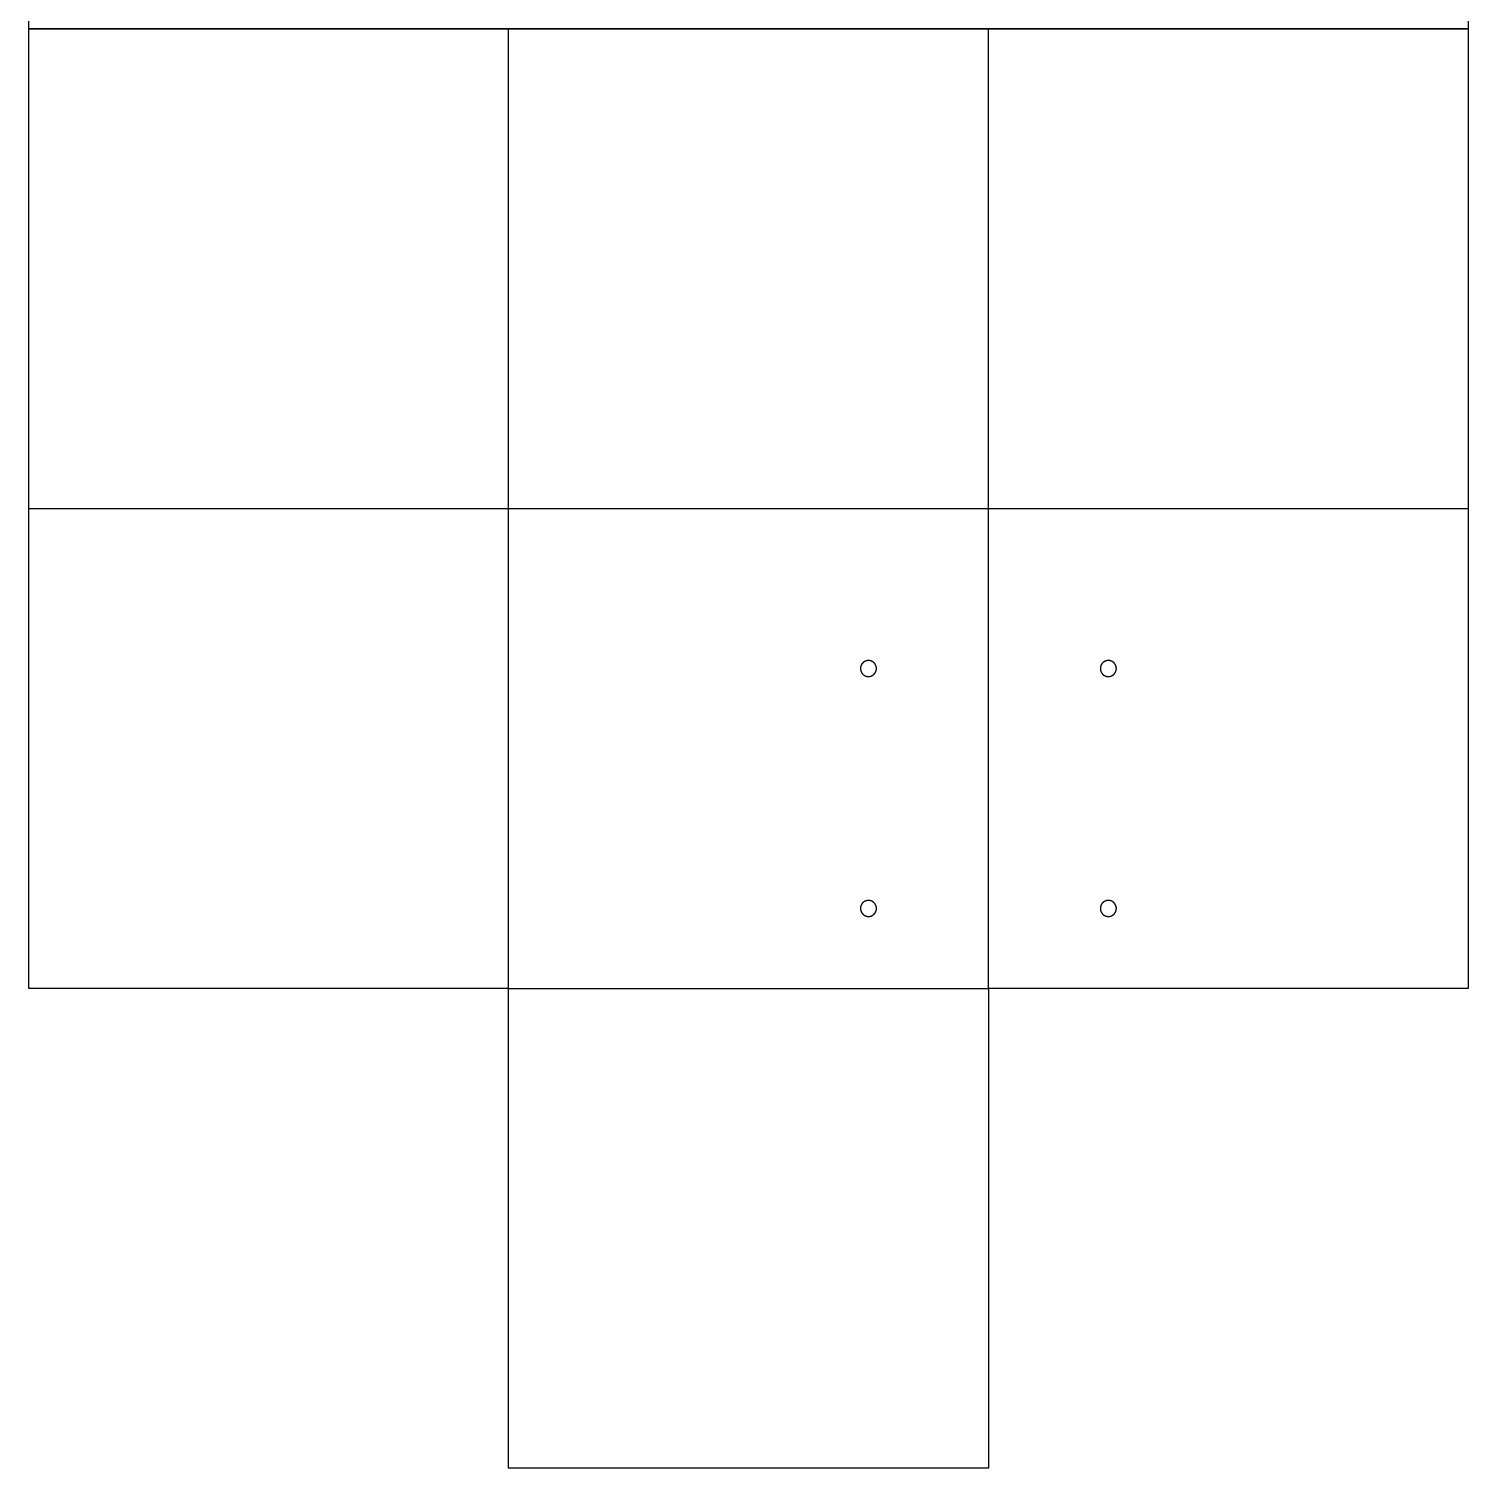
# Model space of a CAD drawing. Header units: metres. Extents: x -90 to 90, y -180 to 180.
# Drawn here: x -90 to 90, y -180 to 0 of the extents above; entities that cross this region are included whole.
import ezdxf

# ---------------------------------------------------------------- set-up
doc = ezdxf.new("R2010")
doc.units = ezdxf.units.M
doc.layers.add('body', color=10, linetype='Continuous')
doc.layers.add('joints', color=170, linetype='Continuous')

msp = doc.modelspace()

# ---------------------------------------------------------------- linework, layer by layer
at = {"layer": 'body'}
for points in [[(-30, 0), (-30, 0), (-90, 0), (-90, 60), (-90, 120), (-30, 120), (-30, 180), (30, 180), (30, 120), (90, 120), (90, 60), (90, 0), (30, 0), (30, 0), (-30, 0)], [(30, -120), (30, -180), (-30, -180), (-30, -120), (-90, -120), (-90, -60), (-90, 0), (-30, 0), (30, 0), (90, 0), (90, -60), (90, -120), (30, -120)], [(15, -81), (15.01, -81), (15.02, -81), (15.03, -81), (15.04, -81), (15.04, -81), (15.05, -81), (15.06, -81), (15.07, -81), (15.08, -81), (15.09, -81), (15.1, -81), (15.11, -80.99), (15.12, -80.99), (15.12, -80.99), (15.13, -80.99), (15.14, -80.99), (15.15, -80.99), (15.16, -80.99), (15.17, -80.99), (15.18, -80.98), (15.19, -80.98), (15.2, -80.98), (15.2, -80.98), (15.21, -80.98), (15.22, -80.98), (15.23, -80.97), (15.24, -80.97), (15.25, -80.97), (15.26, -80.97), (15.27, -80.96), (15.27, -80.96), (15.28, -80.96), (15.29, -80.96), (15.3, -80.95), (15.31, -80.95), (15.32, -80.95), (15.32, -80.95), (15.33, -80.94), (15.34, -80.94), (15.35, -80.94), (15.36, -80.93), (15.37, -80.93), (15.38, -80.93), (15.38, -80.92), (15.39, -80.92), (15.4, -80.92), (15.41, -80.91), (15.42, -80.91), (15.42, -80.91), (15.43, -80.9), (15.44, -80.9), (15.45, -80.89), (15.46, -80.89), (15.46, -80.89), (15.47, -80.88), (15.48, -80.88), (15.49, -80.87), (15.5, -80.87), (15.5, -80.86), (15.51, -80.86), (15.52, -80.85), (15.53, -80.85), (15.53, -80.85), (15.54, -80.84), (15.55, -80.84), (15.56, -80.83), (15.56, -80.83), (15.57, -80.82), (15.58, -80.82), (15.59, -80.81), (15.59, -80.81), (15.6, -80.8), (15.61, -80.79), (15.61, -80.79), (15.62, -80.78), (15.63, -80.78), (15.64, -80.77), (15.64, -80.77), (15.65, -80.76), (15.66, -80.75), (15.66, -80.75), (15.67, -80.74), (15.68, -80.74), (15.68, -80.73), (15.69, -80.72), (15.7, -80.72), (15.7, -80.71), (15.71, -80.71), (15.71, -80.7), (15.72, -80.69), (15.73, -80.69), (15.73, -80.68), (15.74, -80.67), (15.75, -80.67), (15.75, -80.66), (15.76, -80.65), (15.76, -80.65), (15.77, -80.64), (15.77, -80.63), (15.78, -80.63), (15.79, -80.62), (15.79, -80.61), (15.8, -80.6), (15.8, -80.6), (15.81, -80.59), (15.81, -80.58), (15.82, -80.58), (15.82, -80.57), (15.83, -80.56), (15.83, -80.55), (15.84, -80.55), (15.84, -80.54), (15.85, -80.53), (15.85, -80.52), (15.86, -80.52), (15.86, -80.51), (15.87, -80.5), (15.87, -80.49), (15.87, -80.49), (15.88, -80.48), (15.88, -80.47), (15.89, -80.46), (15.89, -80.45), (15.9, -80.45), (15.9, -80.44), (15.9, -80.43), (15.91, -80.42), (15.91, -80.41), (15.91, -80.41), (15.92, -80.4), (15.92, -80.39), (15.92, -80.38), (15.93, -80.37), (15.93, -80.36), (15.93, -80.36), (15.94, -80.35), (15.94, -80.34), (15.94, -80.33), (15.95, -80.32), (15.95, -80.31), (15.95, -80.3), (15.96, -80.3), (15.96, -80.29), (15.96, -80.28), (15.96, -80.27), (15.97, -80.26), (15.97, -80.25), (15.97, -80.24), (15.97, -80.24), (15.97, -80.23), (15.98, -80.22), (15.98, -80.21), (15.98, -80.2), (15.98, -80.19), (15.98, -80.18), (15.98, -80.17), (15.99, -80.17), (15.99, -80.16), (15.99, -80.15), (15.99, -80.14), (15.99, -80.13), (15.99, -80.12), (15.99, -80.11), (15.99, -80.1), (16, -80.09), (16, -80.09), (16, -80.08), (16, -80.07), (16, -80.06), (16, -80.05), (16, -80.04), (16, -80.03), (16, -80.02), (16, -80.01), (16, -80.01), (16, -80), (16, -79.99), (16, -79.98), (16, -79.97), (16, -79.96), (16, -79.95), (16, -79.94), (16, -79.93), (16, -79.93), (16, -79.92), (16, -79.91), (15.99, -79.9), (15.99, -79.89), (15.99, -79.88), (15.99, -79.87), (15.99, -79.86), (15.99, -79.85), (15.99, -79.85), (15.99, -79.84), (15.99, -79.83), (15.98, -79.82), (15.98, -79.81), (15.98, -79.8), (15.98, -79.79), (15.98, -79.78), (15.97, -79.77), (15.97, -79.77), (15.97, -79.76), (15.97, -79.75), (15.97, -79.74), (15.96, -79.73), (15.96, -79.72), (15.96, -79.71), (15.96, -79.71), (15.95, -79.7), (15.95, -79.69), (15.95, -79.68), (15.94, -79.67), (15.94, -79.66), (15.94, -79.66), (15.94, -79.65), (15.93, -79.64), (15.93, -79.63), (15.93, -79.62), (15.92, -79.61), (15.92, -79.61), (15.92, -79.6), (15.91, -79.59), (15.91, -79.58), (15.9, -79.57), (15.9, -79.56), (15.9, -79.56), (15.89, -79.55), (15.89, -79.54), (15.88, -79.53), (15.88, -79.52), (15.88, -79.52), (15.87, -79.51), (15.87, -79.5), (15.86, -79.49), (15.86, -79.49), (15.85, -79.48), (15.85, -79.47), (15.84, -79.46), (15.84, -79.46), (15.83, -79.45), (15.83, -79.44), (15.82, -79.43), (15.82, -79.43), (15.81, -79.42), (15.81, -79.41), (15.8, -79.4), (15.8, -79.4), (15.79, -79.39), (15.79, -79.38), (15.78, -79.38), (15.78, -79.37), (15.77, -79.36), (15.76, -79.35), (15.76, -79.35), (15.75, -79.34), (15.75, -79.33), (15.74, -79.33), (15.73, -79.32), (15.73, -79.31), (15.72, -79.31), (15.72, -79.3), (15.71, -79.3), (15.7, -79.29), (15.7, -79.28), (15.69, -79.28), (15.68, -79.27), (15.68, -79.26), (15.67, -79.26), (15.66, -79.25), (15.66, -79.25), (15.65, -79.24), (15.64, -79.24), (15.64, -79.23), (15.63, -79.22), (15.62, -79.22), (15.62, -79.21), (15.61, -79.21), (15.6, -79.2), (15.59, -79.2), (15.59, -79.19), (15.58, -79.19), (15.57, -79.18), (15.57, -79.18), (15.56, -79.17), (15.55, -79.17), (15.54, -79.16), (15.54, -79.16), (15.53, -79.15), (15.52, -79.15), (15.51, -79.14), (15.51, -79.14), (15.5, -79.13), (15.49, -79.13), (15.48, -79.12), (15.47, -79.12), (15.47, -79.12), (15.46, -79.11), (15.45, -79.11), (15.44, -79.1), (15.43, -79.1), (15.43, -79.1), (15.42, -79.09), (15.41, -79.09), (15.4, -79.08), (15.39, -79.08), (15.39, -79.08), (15.38, -79.07), (15.37, -79.07), (15.36, -79.07), (15.35, -79.06), (15.34, -79.06), (15.34, -79.06), (15.33, -79.05), (15.32, -79.05), (15.31, -79.05), (15.3, -79.05), (15.29, -79.04), (15.28, -79.04), (15.28, -79.04), (15.27, -79.04), (15.26, -79.03), (15.25, -79.03), (15.24, -79.03), (15.23, -79.03), (15.22, -79.03), (15.22, -79.02), (15.21, -79.02), (15.2, -79.02), (15.19, -79.02), (15.18, -79.02), (15.17, -79.01), (15.16, -79.01), (15.15, -79.01), (15.14, -79.01), (15.14, -79.01), (15.13, -79.01), (15.12, -79.01), (15.11, -79.01), (15.1, -79.01), (15.09, -79), (15.08, -79), (15.07, -79), (15.06, -79), (15.06, -79), (15.05, -79), (15.04, -79), (15.03, -79), (15.02, -79), (15.01, -79), (15, -79), (14.99, -79), (14.98, -79), (14.98, -79), (14.97, -79), (14.96, -79), (14.95, -79), (14.94, -79), (14.93, -79), (14.92, -79), (14.91, -79), (14.9, -79), (14.9, -79.01), (14.89, -79.01), (14.88, -79.01), (14.87, -79.01), (14.86, -79.01), (14.85, -79.01), (14.84, -79.01), (14.83, -79.01), (14.82, -79.02), (14.82, -79.02), (14.81, -79.02), (14.8, -79.02), (14.79, -79.02), (14.78, -79.02), (14.77, -79.03), (14.76, -79.03), (14.75, -79.03), (14.75, -79.03), (14.74, -79.04), (14.73, -79.04), (14.72, -79.04), (14.71, -79.04), (14.7, -79.05), (14.69, -79.05), (14.69, -79.05), (14.68, -79.05), (14.67, -79.06), (14.66, -79.06), (14.65, -79.06), (14.64, -79.07), (14.64, -79.07), (14.63, -79.07), (14.62, -79.08), (14.61, -79.08), (14.6, -79.08), (14.59, -79.09), (14.59, -79.09), (14.58, -79.09), (14.57, -79.1), (14.56, -79.1), (14.55, -79.11), (14.55, -79.11), (14.54, -79.11), (14.53, -79.12), (14.52, -79.12), (14.51, -79.13), (14.51, -79.13), (14.5, -79.13), (14.49, -79.14), (14.48, -79.14), (14.48, -79.15), (14.47, -79.15), (14.46, -79.16), (14.45, -79.16), (14.45, -79.17), (14.44, -79.17), (14.43, -79.18), (14.42, -79.18), (14.42, -79.19), (14.41, -79.19), (14.4, -79.2), (14.39, -79.2), (14.39, -79.21), (14.38, -79.22), (14.37, -79.22), (14.37, -79.23), (14.36, -79.23), (14.35, -79.24), (14.35, -79.24), (14.34, -79.25), (14.33, -79.26), (14.33, -79.26), (14.32, -79.27), (14.31, -79.27), (14.31, -79.28), (14.3, -79.29), (14.29, -79.29), (14.29, -79.3), (14.28, -79.31), (14.27, -79.31), (14.27, -79.32), (14.26, -79.32), (14.26, -79.33), (14.25, -79.34), (14.24, -79.34), (14.24, -79.35), (14.23, -79.36), (14.23, -79.37), (14.22, -79.37), (14.22, -79.38), (14.21, -79.39), (14.2, -79.39), (14.2, -79.4), (14.19, -79.41), (14.19, -79.42), (14.18, -79.42), (14.18, -79.43), (14.17, -79.44), (14.17, -79.44), (14.16, -79.45), (14.16, -79.46), (14.15, -79.47), (14.15, -79.47), (14.14, -79.48), (14.14, -79.49), (14.14, -79.5), (14.13, -79.51), (14.13, -79.51), (14.12, -79.52), (14.12, -79.53), (14.11, -79.54), (14.11, -79.54), (14.11, -79.55), (14.1, -79.56), (14.1, -79.57), (14.09, -79.58), (14.09, -79.58), (14.09, -79.59), (14.08, -79.6), (14.08, -79.61), (14.08, -79.62), (14.07, -79.63), (14.07, -79.63), (14.07, -79.64), (14.06, -79.65), (14.06, -79.66), (14.06, -79.67), (14.05, -79.68), (14.05, -79.68), (14.05, -79.69), (14.05, -79.7), (14.04, -79.71), (14.04, -79.72), (14.04, -79.73), (14.04, -79.74), (14.03, -79.74), (14.03, -79.75), (14.03, -79.76), (14.03, -79.77), (14.02, -79.78), (14.02, -79.79), (14.02, -79.8), (14.02, -79.81), (14.02, -79.81), (14.02, -79.82), (14.01, -79.83), (14.01, -79.84), (14.01, -79.85), (14.01, -79.86), (14.01, -79.87), (14.01, -79.88), (14.01, -79.89), (14.01, -79.89), (14, -79.9), (14, -79.91), (14, -79.92), (14, -79.93), (14, -79.94), (14, -79.95), (14, -79.96), (14, -79.97), (14, -79.97), (14, -79.98), (14, -79.99), (14, -80), (14, -80.01), (14, -80.02), (14, -80.03), (14, -80.04), (14, -80.05), (14, -80.05), (14, -80.06), (14, -80.07), (14, -80.08), (14, -80.09), (14, -80.1), (14.01, -80.11), (14.01, -80.12), (14.01, -80.13), (14.01, -80.13), (14.01, -80.14), (14.01, -80.15), (14.01, -80.16), (14.01, -80.17), (14.02, -80.18), (14.02, -80.19), (14.02, -80.2), (14.02, -80.21), (14.02, -80.21), (14.03, -80.22), (14.03, -80.23), (14.03, -80.24), (14.03, -80.25), (14.03, -80.26), (14.04, -80.27), (14.04, -80.27), (14.04, -80.28), (14.04, -80.29), (14.05, -80.3), (14.05, -80.31), (14.05, -80.32), (14.05, -80.33), (14.06, -80.33), (14.06, -80.34), (14.06, -80.35), (14.07, -80.36), (14.07, -80.37), (14.07, -80.38), (14.08, -80.38), (14.08, -80.39), (14.08, -80.4), (14.09, -80.41), (14.09, -80.42), (14.1, -80.43), (14.1, -80.43), (14.1, -80.44), (14.11, -80.45), (14.11, -80.46), (14.11, -80.47), (14.12, -80.47), (14.12, -80.48), (14.13, -80.49), (14.13, -80.5), (14.14, -80.5), (14.14, -80.51), (14.15, -80.52), (14.15, -80.53), (14.16, -80.54), (14.16, -80.54), (14.16, -80.55), (14.17, -80.56), (14.17, -80.57), (14.18, -80.57), (14.19, -80.58), (14.19, -80.59), (14.2, -80.59), (14.2, -80.6), (14.21, -80.61), (14.21, -80.62), (14.22, -80.62), (14.22, -80.63), (14.23, -80.64), (14.23, -80.64), (14.24, -80.65), (14.25, -80.66), (14.25, -80.66), (14.26, -80.67), (14.26, -80.68), (14.27, -80.68), (14.28, -80.69), (14.28, -80.7), (14.29, -80.7), (14.29, -80.71), (14.3, -80.72), (14.31, -80.72), (14.31, -80.73), (14.32, -80.73), (14.33, -80.74), (14.33, -80.75), (14.34, -80.75), (14.35, -80.76), (14.35, -80.76), (14.36, -80.77), (14.37, -80.78), (14.38, -80.78), (14.38, -80.79), (14.39, -80.79), (14.4, -80.8), (14.4, -80.8), (14.41, -80.81), (14.42, -80.81), (14.43, -80.82), (14.43, -80.82), (14.44, -80.83), (14.45, -80.83), (14.45, -80.84), (14.46, -80.84), (14.47, -80.85), (14.48, -80.85), (14.49, -80.86), (14.49, -80.86), (14.5, -80.87), (14.51, -80.87), (14.52, -80.88), (14.52, -80.88), (14.53, -80.88), (14.54, -80.89), (14.55, -80.89), (14.56, -80.9), (14.56, -80.9), (14.57, -80.9), (14.58, -80.91), (14.59, -80.91), (14.6, -80.91), (14.6, -80.92), (14.61, -80.92), (14.62, -80.93), (14.63, -80.93), (14.64, -80.93), (14.65, -80.94), (14.65, -80.94), (14.66, -80.94), (14.67, -80.94), (14.68, -80.95), (14.69, -80.95), (14.7, -80.95), (14.7, -80.96), (14.71, -80.96), (14.72, -80.96), (14.73, -80.96), (14.74, -80.97), (14.75, -80.97), (14.76, -80.97), (14.77, -80.97), (14.77, -80.97), (14.78, -80.98), (14.79, -80.98), (14.8, -80.98), (14.81, -80.98), (14.82, -80.98), (14.83, -80.98), (14.84, -80.99), (14.84, -80.99), (14.85, -80.99), (14.86, -80.99), (14.87, -80.99), (14.88, -80.99), (14.89, -80.99), (14.9, -80.99), (14.91, -81), (14.92, -81), (14.92, -81), (14.93, -81), (14.94, -81), (14.95, -81), (14.96, -81), (14.97, -81), (14.98, -81), (14.99, -81), (15, -81), (15, -81)], [(45, -81), (45.01, -81), (45.02, -81), (45.03, -81), (45.04, -81), (45.04, -81), (45.05, -81), (45.06, -81), (45.07, -81), (45.08, -81), (45.09, -81), (45.1, -81), (45.11, -80.99), (45.12, -80.99), (45.12, -80.99), (45.13, -80.99), (45.14, -80.99), (45.15, -80.99), (45.16, -80.99), (45.17, -80.99), (45.18, -80.98), (45.19, -80.98), (45.2, -80.98), (45.2, -80.98), (45.21, -80.98), (45.22, -80.98), (45.23, -80.97), (45.24, -80.97), (45.25, -80.97), (45.26, -80.97), (45.27, -80.96), (45.27, -80.96), (45.28, -80.96), (45.29, -80.96), (45.3, -80.95), (45.31, -80.95), (45.32, -80.95), (45.32, -80.95), (45.33, -80.94), (45.34, -80.94), (45.35, -80.94), (45.36, -80.93), (45.37, -80.93), (45.38, -80.93), (45.38, -80.92), (45.39, -80.92), (45.4, -80.92), (45.41, -80.91), (45.42, -80.91), (45.42, -80.91), (45.43, -80.9), (45.44, -80.9), (45.45, -80.89), (45.46, -80.89), (45.46, -80.89), (45.47, -80.88), (45.48, -80.88), (45.49, -80.87), (45.5, -80.87), (45.5, -80.86), (45.51, -80.86), (45.52, -80.85), (45.53, -80.85), (45.53, -80.85), (45.54, -80.84), (45.55, -80.84), (45.56, -80.83), (45.56, -80.83), (45.57, -80.82), (45.58, -80.82), (45.59, -80.81), (45.59, -80.81), (45.6, -80.8), (45.61, -80.79), (45.61, -80.79), (45.62, -80.78), (45.63, -80.78), (45.64, -80.77), (45.64, -80.77), (45.65, -80.76), (45.66, -80.75), (45.66, -80.75), (45.67, -80.74), (45.68, -80.74), (45.68, -80.73), (45.69, -80.72), (45.7, -80.72), (45.7, -80.71), (45.71, -80.71), (45.71, -80.7), (45.72, -80.69), (45.73, -80.69), (45.73, -80.68), (45.74, -80.67), (45.75, -80.67), (45.75, -80.66), (45.76, -80.65), (45.76, -80.65), (45.77, -80.64), (45.77, -80.63), (45.78, -80.63), (45.79, -80.62), (45.79, -80.61), (45.8, -80.6), (45.8, -80.6), (45.81, -80.59), (45.81, -80.58), (45.82, -80.58), (45.82, -80.57), (45.83, -80.56), (45.83, -80.55), (45.84, -80.55), (45.84, -80.54), (45.85, -80.53), (45.85, -80.52), (45.86, -80.52), (45.86, -80.51), (45.87, -80.5), (45.87, -80.49), (45.87, -80.49), (45.88, -80.48), (45.88, -80.47), (45.89, -80.46), (45.89, -80.45), (45.9, -80.45), (45.9, -80.44), (45.9, -80.43), (45.91, -80.42), (45.91, -80.41), (45.91, -80.41), (45.92, -80.4), (45.92, -80.39), (45.92, -80.38), (45.93, -80.37), (45.93, -80.36), (45.93, -80.36), (45.94, -80.35), (45.94, -80.34), (45.94, -80.33), (45.95, -80.32), (45.95, -80.31), (45.95, -80.3), (45.96, -80.3), (45.96, -80.29), (45.96, -80.28), (45.96, -80.27), (45.97, -80.26), (45.97, -80.25), (45.97, -80.24), (45.97, -80.24), (45.97, -80.23), (45.98, -80.22), (45.98, -80.21), (45.98, -80.2), (45.98, -80.19), (45.98, -80.18), (45.98, -80.17), (45.99, -80.17), (45.99, -80.16), (45.99, -80.15), (45.99, -80.14), (45.99, -80.13), (45.99, -80.12), (45.99, -80.11), (45.99, -80.1), (46, -80.09), (46, -80.09), (46, -80.08), (46, -80.07), (46, -80.06), (46, -80.05), (46, -80.04), (46, -80.03), (46, -80.02), (46, -80.01), (46, -80.01), (46, -80), (46, -79.99), (46, -79.98), (46, -79.97), (46, -79.96), (46, -79.95), (46, -79.94), (46, -79.93), (46, -79.93), (46, -79.92), (46, -79.91), (45.99, -79.9), (45.99, -79.89), (45.99, -79.88), (45.99, -79.87), (45.99, -79.86), (45.99, -79.85), (45.99, -79.85), (45.99, -79.84), (45.99, -79.83), (45.98, -79.82), (45.98, -79.81), (45.98, -79.8), (45.98, -79.79), (45.98, -79.78), (45.97, -79.77), (45.97, -79.77), (45.97, -79.76), (45.97, -79.75), (45.97, -79.74), (45.96, -79.73), (45.96, -79.72), (45.96, -79.71), (45.96, -79.71), (45.95, -79.7), (45.95, -79.69), (45.95, -79.68), (45.94, -79.67), (45.94, -79.66), (45.94, -79.66), (45.94, -79.65), (45.93, -79.64), (45.93, -79.63), (45.93, -79.62), (45.92, -79.61), (45.92, -79.61), (45.92, -79.6), (45.91, -79.59), (45.91, -79.58), (45.9, -79.57), (45.9, -79.56), (45.9, -79.56), (45.89, -79.55), (45.89, -79.54), (45.88, -79.53), (45.88, -79.52), (45.88, -79.52), (45.87, -79.51), (45.87, -79.5), (45.86, -79.49), (45.86, -79.49), (45.85, -79.48), (45.85, -79.47), (45.84, -79.46), (45.84, -79.46), (45.83, -79.45), (45.83, -79.44), (45.82, -79.43), (45.82, -79.43), (45.81, -79.42), (45.81, -79.41), (45.8, -79.4), (45.8, -79.4), (45.79, -79.39), (45.79, -79.38), (45.78, -79.38), (45.78, -79.37), (45.77, -79.36), (45.76, -79.35), (45.76, -79.35), (45.75, -79.34), (45.75, -79.33), (45.74, -79.33), (45.73, -79.32), (45.73, -79.31), (45.72, -79.31), (45.72, -79.3), (45.71, -79.3), (45.7, -79.29), (45.7, -79.28), (45.69, -79.28), (45.68, -79.27), (45.68, -79.26), (45.67, -79.26), (45.66, -79.25), (45.66, -79.25), (45.65, -79.24), (45.64, -79.24), (45.64, -79.23), (45.63, -79.22), (45.62, -79.22), (45.62, -79.21), (45.61, -79.21), (45.6, -79.2), (45.59, -79.2), (45.59, -79.19), (45.58, -79.19), (45.57, -79.18), (45.57, -79.18), (45.56, -79.17), (45.55, -79.17), (45.54, -79.16), (45.54, -79.16), (45.53, -79.15), (45.52, -79.15), (45.51, -79.14), (45.51, -79.14), (45.5, -79.13), (45.49, -79.13), (45.48, -79.12), (45.47, -79.12), (45.47, -79.12), (45.46, -79.11), (45.45, -79.11), (45.44, -79.1), (45.43, -79.1), (45.43, -79.1), (45.42, -79.09), (45.41, -79.09), (45.4, -79.08), (45.39, -79.08), (45.39, -79.08), (45.38, -79.07), (45.37, -79.07), (45.36, -79.07), (45.35, -79.06), (45.34, -79.06), (45.34, -79.06), (45.33, -79.05), (45.32, -79.05), (45.31, -79.05), (45.3, -79.05), (45.29, -79.04), (45.28, -79.04), (45.28, -79.04), (45.27, -79.04), (45.26, -79.03), (45.25, -79.03), (45.24, -79.03), (45.23, -79.03), (45.22, -79.03), (45.22, -79.02), (45.21, -79.02), (45.2, -79.02), (45.19, -79.02), (45.18, -79.02), (45.17, -79.01), (45.16, -79.01), (45.15, -79.01), (45.14, -79.01), (45.14, -79.01), (45.13, -79.01), (45.12, -79.01), (45.11, -79.01), (45.1, -79.01), (45.09, -79), (45.08, -79), (45.07, -79), (45.06, -79), (45.06, -79), (45.05, -79), (45.04, -79), (45.03, -79), (45.02, -79), (45.01, -79), (45, -79), (44.99, -79), (44.98, -79), (44.98, -79), (44.97, -79), (44.96, -79), (44.95, -79), (44.94, -79), (44.93, -79), (44.92, -79), (44.91, -79), (44.9, -79), (44.9, -79.01), (44.89, -79.01), (44.88, -79.01), (44.87, -79.01), (44.86, -79.01), (44.85, -79.01), (44.84, -79.01), (44.83, -79.01), (44.82, -79.02), (44.82, -79.02), (44.81, -79.02), (44.8, -79.02), (44.79, -79.02), (44.78, -79.02), (44.77, -79.03), (44.76, -79.03), (44.75, -79.03), (44.75, -79.03), (44.74, -79.04), (44.73, -79.04), (44.72, -79.04), (44.71, -79.04), (44.7, -79.05), (44.69, -79.05), (44.69, -79.05), (44.68, -79.05), (44.67, -79.06), (44.66, -79.06), (44.65, -79.06), (44.64, -79.07), (44.64, -79.07), (44.63, -79.07), (44.62, -79.08), (44.61, -79.08), (44.6, -79.08), (44.59, -79.09), (44.59, -79.09), (44.58, -79.09), (44.57, -79.1), (44.56, -79.1), (44.55, -79.11), (44.55, -79.11), (44.54, -79.11), (44.53, -79.12), (44.52, -79.12), (44.51, -79.13), (44.51, -79.13), (44.5, -79.13), (44.49, -79.14), (44.48, -79.14), (44.48, -79.15), (44.47, -79.15), (44.46, -79.16), (44.45, -79.16), (44.45, -79.17), (44.44, -79.17), (44.43, -79.18), (44.42, -79.18), (44.42, -79.19), (44.41, -79.19), (44.4, -79.2), (44.39, -79.2), (44.39, -79.21), (44.38, -79.22), (44.37, -79.22), (44.37, -79.23), (44.36, -79.23), (44.35, -79.24), (44.35, -79.24), (44.34, -79.25), (44.33, -79.26), (44.33, -79.26), (44.32, -79.27), (44.31, -79.27), (44.31, -79.28), (44.3, -79.29), (44.29, -79.29), (44.29, -79.3), (44.28, -79.31), (44.27, -79.31), (44.27, -79.32), (44.26, -79.32), (44.26, -79.33), (44.25, -79.34), (44.24, -79.34), (44.24, -79.35), (44.23, -79.36), (44.23, -79.37), (44.22, -79.37), (44.22, -79.38), (44.21, -79.39), (44.2, -79.39), (44.2, -79.4), (44.19, -79.41), (44.19, -79.42), (44.18, -79.42), (44.18, -79.43), (44.17, -79.44), (44.17, -79.44), (44.16, -79.45), (44.16, -79.46), (44.15, -79.47), (44.15, -79.47), (44.14, -79.48), (44.14, -79.49), (44.14, -79.5), (44.13, -79.51), (44.13, -79.51), (44.12, -79.52), (44.12, -79.53), (44.11, -79.54), (44.11, -79.54), (44.11, -79.55), (44.1, -79.56), (44.1, -79.57), (44.09, -79.58), (44.09, -79.58), (44.09, -79.59), (44.08, -79.6), (44.08, -79.61), (44.08, -79.62), (44.07, -79.63), (44.07, -79.63), (44.07, -79.64), (44.06, -79.65), (44.06, -79.66), (44.06, -79.67), (44.05, -79.68), (44.05, -79.68), (44.05, -79.69), (44.05, -79.7), (44.04, -79.71), (44.04, -79.72), (44.04, -79.73), (44.04, -79.74), (44.03, -79.74), (44.03, -79.75), (44.03, -79.76), (44.03, -79.77), (44.02, -79.78), (44.02, -79.79), (44.02, -79.8), (44.02, -79.81), (44.02, -79.81), (44.02, -79.82), (44.01, -79.83), (44.01, -79.84), (44.01, -79.85), (44.01, -79.86), (44.01, -79.87), (44.01, -79.88), (44.01, -79.89), (44.01, -79.89), (44, -79.9), (44, -79.91), (44, -79.92), (44, -79.93), (44, -79.94), (44, -79.95), (44, -79.96), (44, -79.97), (44, -79.97), (44, -79.98), (44, -79.99), (44, -80), (44, -80.01), (44, -80.02), (44, -80.03), (44, -80.04), (44, -80.05), (44, -80.05), (44, -80.06), (44, -80.07), (44, -80.08), (44, -80.09), (44, -80.1), (44.01, -80.11), (44.01, -80.12), (44.01, -80.13), (44.01, -80.13), (44.01, -80.14), (44.01, -80.15), (44.01, -80.16), (44.01, -80.17), (44.02, -80.18), (44.02, -80.19), (44.02, -80.2), (44.02, -80.21), (44.02, -80.21), (44.03, -80.22), (44.03, -80.23), (44.03, -80.24), (44.03, -80.25), (44.03, -80.26), (44.04, -80.27), (44.04, -80.27), (44.04, -80.28), (44.04, -80.29), (44.05, -80.3), (44.05, -80.31), (44.05, -80.32), (44.05, -80.33), (44.06, -80.33), (44.06, -80.34), (44.06, -80.35), (44.07, -80.36), (44.07, -80.37), (44.07, -80.38), (44.08, -80.38), (44.08, -80.39), (44.08, -80.4), (44.09, -80.41), (44.09, -80.42), (44.1, -80.43), (44.1, -80.43), (44.1, -80.44), (44.11, -80.45), (44.11, -80.46), (44.11, -80.47), (44.12, -80.47), (44.12, -80.48), (44.13, -80.49), (44.13, -80.5), (44.14, -80.5), (44.14, -80.51), (44.15, -80.52), (44.15, -80.53), (44.16, -80.54), (44.16, -80.54), (44.16, -80.55), (44.17, -80.56), (44.17, -80.57), (44.18, -80.57), (44.19, -80.58), (44.19, -80.59), (44.2, -80.59), (44.2, -80.6), (44.21, -80.61), (44.21, -80.62), (44.22, -80.62), (44.22, -80.63), (44.23, -80.64), (44.23, -80.64), (44.24, -80.65), (44.25, -80.66), (44.25, -80.66), (44.26, -80.67), (44.26, -80.68), (44.27, -80.68), (44.28, -80.69), (44.28, -80.7), (44.29, -80.7), (44.29, -80.71), (44.3, -80.72), (44.31, -80.72), (44.31, -80.73), (44.32, -80.73), (44.33, -80.74), (44.33, -80.75), (44.34, -80.75), (44.35, -80.76), (44.35, -80.76), (44.36, -80.77), (44.37, -80.78), (44.38, -80.78), (44.38, -80.79), (44.39, -80.79), (44.4, -80.8), (44.4, -80.8), (44.41, -80.81), (44.42, -80.81), (44.43, -80.82), (44.43, -80.82), (44.44, -80.83), (44.45, -80.83), (44.45, -80.84), (44.46, -80.84), (44.47, -80.85), (44.48, -80.85), (44.49, -80.86), (44.49, -80.86), (44.5, -80.87), (44.51, -80.87), (44.52, -80.88), (44.52, -80.88), (44.53, -80.88), (44.54, -80.89), (44.55, -80.89), (44.56, -80.9), (44.56, -80.9), (44.57, -80.9), (44.58, -80.91), (44.59, -80.91), (44.6, -80.91), (44.6, -80.92), (44.61, -80.92), (44.62, -80.93), (44.63, -80.93), (44.64, -80.93), (44.65, -80.94), (44.65, -80.94), (44.66, -80.94), (44.67, -80.94), (44.68, -80.95), (44.69, -80.95), (44.7, -80.95), (44.7, -80.96), (44.71, -80.96), (44.72, -80.96), (44.73, -80.96), (44.74, -80.97), (44.75, -80.97), (44.76, -80.97), (44.77, -80.97), (44.77, -80.97), (44.78, -80.98), (44.79, -80.98), (44.8, -80.98), (44.81, -80.98), (44.82, -80.98), (44.83, -80.98), (44.84, -80.99), (44.84, -80.99), (44.85, -80.99), (44.86, -80.99), (44.87, -80.99), (44.88, -80.99), (44.89, -80.99), (44.9, -80.99), (44.91, -81), (44.92, -81), (44.92, -81), (44.93, -81), (44.94, -81), (44.95, -81), (44.96, -81), (44.97, -81), (44.98, -81), (44.99, -81), (45, -81), (45, -81)], [(15, -111), (15.01, -111), (15.02, -111), (15.03, -111), (15.04, -111), (15.04, -111), (15.05, -111), (15.06, -111), (15.07, -111), (15.08, -111), (15.09, -111), (15.1, -111), (15.11, -110.99), (15.12, -110.99), (15.12, -110.99), (15.13, -110.99), (15.14, -110.99), (15.15, -110.99), (15.16, -110.99), (15.17, -110.99), (15.18, -110.98), (15.19, -110.98), (15.2, -110.98), (15.2, -110.98), (15.21, -110.98), (15.22, -110.98), (15.23, -110.97), (15.24, -110.97), (15.25, -110.97), (15.26, -110.97), (15.27, -110.96), (15.27, -110.96), (15.28, -110.96), (15.29, -110.96), (15.3, -110.95), (15.31, -110.95), (15.32, -110.95), (15.32, -110.95), (15.33, -110.94), (15.34, -110.94), (15.35, -110.94), (15.36, -110.93), (15.37, -110.93), (15.38, -110.93), (15.38, -110.92), (15.39, -110.92), (15.4, -110.92), (15.41, -110.91), (15.42, -110.91), (15.42, -110.91), (15.43, -110.9), (15.44, -110.9), (15.45, -110.89), (15.46, -110.89), (15.46, -110.89), (15.47, -110.88), (15.48, -110.88), (15.49, -110.87), (15.5, -110.87), (15.5, -110.86), (15.51, -110.86), (15.52, -110.85), (15.53, -110.85), (15.53, -110.85), (15.54, -110.84), (15.55, -110.84), (15.56, -110.83), (15.56, -110.83), (15.57, -110.82), (15.58, -110.82), (15.59, -110.81), (15.59, -110.81), (15.6, -110.8), (15.61, -110.79), (15.61, -110.79), (15.62, -110.78), (15.63, -110.78), (15.64, -110.77), (15.64, -110.77), (15.65, -110.76), (15.66, -110.75), (15.66, -110.75), (15.67, -110.74), (15.68, -110.74), (15.68, -110.73), (15.69, -110.72), (15.7, -110.72), (15.7, -110.71), (15.71, -110.71), (15.71, -110.7), (15.72, -110.69), (15.73, -110.69), (15.73, -110.68), (15.74, -110.67), (15.75, -110.67), (15.75, -110.66), (15.76, -110.65), (15.76, -110.65), (15.77, -110.64), (15.77, -110.63), (15.78, -110.63), (15.79, -110.62), (15.79, -110.61), (15.8, -110.6), (15.8, -110.6), (15.81, -110.59), (15.81, -110.58), (15.82, -110.58), (15.82, -110.57), (15.83, -110.56), (15.83, -110.55), (15.84, -110.55), (15.84, -110.54), (15.85, -110.53), (15.85, -110.52), (15.86, -110.52), (15.86, -110.51), (15.87, -110.5), (15.87, -110.49), (15.87, -110.49), (15.88, -110.48), (15.88, -110.47), (15.89, -110.46), (15.89, -110.45), (15.9, -110.45), (15.9, -110.44), (15.9, -110.43), (15.91, -110.42), (15.91, -110.41), (15.91, -110.41), (15.92, -110.4), (15.92, -110.39), (15.92, -110.38), (15.93, -110.37), (15.93, -110.36), (15.93, -110.36), (15.94, -110.35), (15.94, -110.34), (15.94, -110.33), (15.95, -110.32), (15.95, -110.31), (15.95, -110.3), (15.96, -110.3), (15.96, -110.29), (15.96, -110.28), (15.96, -110.27), (15.97, -110.26), (15.97, -110.25), (15.97, -110.24), (15.97, -110.24), (15.97, -110.23), (15.98, -110.22), (15.98, -110.21), (15.98, -110.2), (15.98, -110.19), (15.98, -110.18), (15.98, -110.17), (15.99, -110.17), (15.99, -110.16), (15.99, -110.15), (15.99, -110.14), (15.99, -110.13), (15.99, -110.12), (15.99, -110.11), (15.99, -110.1), (16, -110.09), (16, -110.09), (16, -110.08), (16, -110.07), (16, -110.06), (16, -110.05), (16, -110.04), (16, -110.03), (16, -110.02), (16, -110.01), (16, -110.01), (16, -110), (16, -109.99), (16, -109.98), (16, -109.97), (16, -109.96), (16, -109.95), (16, -109.94), (16, -109.93), (16, -109.93), (16, -109.92), (16, -109.91), (15.99, -109.9), (15.99, -109.89), (15.99, -109.88), (15.99, -109.87), (15.99, -109.86), (15.99, -109.85), (15.99, -109.85), (15.99, -109.84), (15.99, -109.83), (15.98, -109.82), (15.98, -109.81), (15.98, -109.8), (15.98, -109.79), (15.98, -109.78), (15.97, -109.77), (15.97, -109.77), (15.97, -109.76), (15.97, -109.75), (15.97, -109.74), (15.96, -109.73), (15.96, -109.72), (15.96, -109.71), (15.96, -109.71), (15.95, -109.7), (15.95, -109.69), (15.95, -109.68), (15.94, -109.67), (15.94, -109.66), (15.94, -109.66), (15.94, -109.65), (15.93, -109.64), (15.93, -109.63), (15.93, -109.62), (15.92, -109.61), (15.92, -109.61), (15.92, -109.6), (15.91, -109.59), (15.91, -109.58), (15.9, -109.57), (15.9, -109.56), (15.9, -109.56), (15.89, -109.55), (15.89, -109.54), (15.88, -109.53), (15.88, -109.52), (15.88, -109.52), (15.87, -109.51), (15.87, -109.5), (15.86, -109.49), (15.86, -109.49), (15.85, -109.48), (15.85, -109.47), (15.84, -109.46), (15.84, -109.46), (15.83, -109.45), (15.83, -109.44), (15.82, -109.43), (15.82, -109.43), (15.81, -109.42), (15.81, -109.41), (15.8, -109.4), (15.8, -109.4), (15.79, -109.39), (15.79, -109.38), (15.78, -109.38), (15.78, -109.37), (15.77, -109.36), (15.76, -109.35), (15.76, -109.35), (15.75, -109.34), (15.75, -109.33), (15.74, -109.33), (15.73, -109.32), (15.73, -109.31), (15.72, -109.31), (15.72, -109.3), (15.71, -109.3), (15.7, -109.29), (15.7, -109.28), (15.69, -109.28), (15.68, -109.27), (15.68, -109.26), (15.67, -109.26), (15.66, -109.25), (15.66, -109.25), (15.65, -109.24), (15.64, -109.24), (15.64, -109.23), (15.63, -109.22), (15.62, -109.22), (15.62, -109.21), (15.61, -109.21), (15.6, -109.2), (15.59, -109.2), (15.59, -109.19), (15.58, -109.19), (15.57, -109.18), (15.57, -109.18), (15.56, -109.17), (15.55, -109.17), (15.54, -109.16), (15.54, -109.16), (15.53, -109.15), (15.52, -109.15), (15.51, -109.14), (15.51, -109.14), (15.5, -109.13), (15.49, -109.13), (15.48, -109.12), (15.47, -109.12), (15.47, -109.12), (15.46, -109.11), (15.45, -109.11), (15.44, -109.1), (15.43, -109.1), (15.43, -109.1), (15.42, -109.09), (15.41, -109.09), (15.4, -109.08), (15.39, -109.08), (15.39, -109.08), (15.38, -109.07), (15.37, -109.07), (15.36, -109.07), (15.35, -109.06), (15.34, -109.06), (15.34, -109.06), (15.33, -109.05), (15.32, -109.05), (15.31, -109.05), (15.3, -109.05), (15.29, -109.04), (15.28, -109.04), (15.28, -109.04), (15.27, -109.04), (15.26, -109.03), (15.25, -109.03), (15.24, -109.03), (15.23, -109.03), (15.22, -109.03), (15.22, -109.02), (15.21, -109.02), (15.2, -109.02), (15.19, -109.02), (15.18, -109.02), (15.17, -109.01), (15.16, -109.01), (15.15, -109.01), (15.14, -109.01), (15.14, -109.01), (15.13, -109.01), (15.12, -109.01), (15.11, -109.01), (15.1, -109.01), (15.09, -109), (15.08, -109), (15.07, -109), (15.06, -109), (15.06, -109), (15.05, -109), (15.04, -109), (15.03, -109), (15.02, -109), (15.01, -109), (15, -109), (14.99, -109), (14.98, -109), (14.98, -109), (14.97, -109), (14.96, -109), (14.95, -109), (14.94, -109), (14.93, -109), (14.92, -109), (14.91, -109), (14.9, -109), (14.9, -109.01), (14.89, -109.01), (14.88, -109.01), (14.87, -109.01), (14.86, -109.01), (14.85, -109.01), (14.84, -109.01), (14.83, -109.01), (14.82, -109.02), (14.82, -109.02), (14.81, -109.02), (14.8, -109.02), (14.79, -109.02), (14.78, -109.02), (14.77, -109.03), (14.76, -109.03), (14.75, -109.03), (14.75, -109.03), (14.74, -109.04), (14.73, -109.04), (14.72, -109.04), (14.71, -109.04), (14.7, -109.05), (14.69, -109.05), (14.69, -109.05), (14.68, -109.05), (14.67, -109.06), (14.66, -109.06), (14.65, -109.06), (14.64, -109.07), (14.64, -109.07), (14.63, -109.07), (14.62, -109.08), (14.61, -109.08), (14.6, -109.08), (14.59, -109.09), (14.59, -109.09), (14.58, -109.09), (14.57, -109.1), (14.56, -109.1), (14.55, -109.11), (14.55, -109.11), (14.54, -109.11), (14.53, -109.12), (14.52, -109.12), (14.51, -109.13), (14.51, -109.13), (14.5, -109.13), (14.49, -109.14), (14.48, -109.14), (14.48, -109.15), (14.47, -109.15), (14.46, -109.16), (14.45, -109.16), (14.45, -109.17), (14.44, -109.17), (14.43, -109.18), (14.42, -109.18), (14.42, -109.19), (14.41, -109.19), (14.4, -109.2), (14.39, -109.2), (14.39, -109.21), (14.38, -109.22), (14.37, -109.22), (14.37, -109.23), (14.36, -109.23), (14.35, -109.24), (14.35, -109.24), (14.34, -109.25), (14.33, -109.26), (14.33, -109.26), (14.32, -109.27), (14.31, -109.27), (14.31, -109.28), (14.3, -109.29), (14.29, -109.29), (14.29, -109.3), (14.28, -109.31), (14.27, -109.31), (14.27, -109.32), (14.26, -109.32), (14.26, -109.33), (14.25, -109.34), (14.24, -109.34), (14.24, -109.35), (14.23, -109.36), (14.23, -109.37), (14.22, -109.37), (14.22, -109.38), (14.21, -109.39), (14.2, -109.39), (14.2, -109.4), (14.19, -109.41), (14.19, -109.42), (14.18, -109.42), (14.18, -109.43), (14.17, -109.44), (14.17, -109.44), (14.16, -109.45), (14.16, -109.46), (14.15, -109.47), (14.15, -109.47), (14.14, -109.48), (14.14, -109.49), (14.14, -109.5), (14.13, -109.51), (14.13, -109.51), (14.12, -109.52), (14.12, -109.53), (14.11, -109.54), (14.11, -109.54), (14.11, -109.55), (14.1, -109.56), (14.1, -109.57), (14.09, -109.58), (14.09, -109.58), (14.09, -109.59), (14.08, -109.6), (14.08, -109.61), (14.08, -109.62), (14.07, -109.63), (14.07, -109.63), (14.07, -109.64), (14.06, -109.65), (14.06, -109.66), (14.06, -109.67), (14.05, -109.68), (14.05, -109.68), (14.05, -109.69), (14.05, -109.7), (14.04, -109.71), (14.04, -109.72), (14.04, -109.73), (14.04, -109.74), (14.03, -109.74), (14.03, -109.75), (14.03, -109.76), (14.03, -109.77), (14.02, -109.78), (14.02, -109.79), (14.02, -109.8), (14.02, -109.81), (14.02, -109.81), (14.02, -109.82), (14.01, -109.83), (14.01, -109.84), (14.01, -109.85), (14.01, -109.86), (14.01, -109.87), (14.01, -109.88), (14.01, -109.89), (14.01, -109.89), (14, -109.9), (14, -109.91), (14, -109.92), (14, -109.93), (14, -109.94), (14, -109.95), (14, -109.96), (14, -109.97), (14, -109.97), (14, -109.98), (14, -109.99), (14, -110), (14, -110.01), (14, -110.02), (14, -110.03), (14, -110.04), (14, -110.05), (14, -110.05), (14, -110.06), (14, -110.07), (14, -110.08), (14, -110.09), (14, -110.1), (14.01, -110.11), (14.01, -110.12), (14.01, -110.13), (14.01, -110.13), (14.01, -110.14), (14.01, -110.15), (14.01, -110.16), (14.01, -110.17), (14.02, -110.18), (14.02, -110.19), (14.02, -110.2), (14.02, -110.21), (14.02, -110.21), (14.03, -110.22), (14.03, -110.23), (14.03, -110.24), (14.03, -110.25), (14.03, -110.26), (14.04, -110.27), (14.04, -110.27), (14.04, -110.28), (14.04, -110.29), (14.05, -110.3), (14.05, -110.31), (14.05, -110.32), (14.05, -110.33), (14.06, -110.33), (14.06, -110.34), (14.06, -110.35), (14.07, -110.36), (14.07, -110.37), (14.07, -110.38), (14.08, -110.38), (14.08, -110.39), (14.08, -110.4), (14.09, -110.41), (14.09, -110.42), (14.1, -110.43), (14.1, -110.43), (14.1, -110.44), (14.11, -110.45), (14.11, -110.46), (14.11, -110.47), (14.12, -110.47), (14.12, -110.48), (14.13, -110.49), (14.13, -110.5), (14.14, -110.5), (14.14, -110.51), (14.15, -110.52), (14.15, -110.53), (14.16, -110.54), (14.16, -110.54), (14.16, -110.55), (14.17, -110.56), (14.17, -110.57), (14.18, -110.57), (14.19, -110.58), (14.19, -110.59), (14.2, -110.59), (14.2, -110.6), (14.21, -110.61), (14.21, -110.62), (14.22, -110.62), (14.22, -110.63), (14.23, -110.64), (14.23, -110.64), (14.24, -110.65), (14.25, -110.66), (14.25, -110.66), (14.26, -110.67), (14.26, -110.68), (14.27, -110.68), (14.28, -110.69), (14.28, -110.7), (14.29, -110.7), (14.29, -110.71), (14.3, -110.72), (14.31, -110.72), (14.31, -110.73), (14.32, -110.73), (14.33, -110.74), (14.33, -110.75), (14.34, -110.75), (14.35, -110.76), (14.35, -110.76), (14.36, -110.77), (14.37, -110.78), (14.38, -110.78), (14.38, -110.79), (14.39, -110.79), (14.4, -110.8), (14.4, -110.8), (14.41, -110.81), (14.42, -110.81), (14.43, -110.82), (14.43, -110.82), (14.44, -110.83), (14.45, -110.83), (14.45, -110.84), (14.46, -110.84), (14.47, -110.85), (14.48, -110.85), (14.49, -110.86), (14.49, -110.86), (14.5, -110.87), (14.51, -110.87), (14.52, -110.88), (14.52, -110.88), (14.53, -110.88), (14.54, -110.89), (14.55, -110.89), (14.56, -110.9), (14.56, -110.9), (14.57, -110.9), (14.58, -110.91), (14.59, -110.91), (14.6, -110.91), (14.6, -110.92), (14.61, -110.92), (14.62, -110.93), (14.63, -110.93), (14.64, -110.93), (14.65, -110.94), (14.65, -110.94), (14.66, -110.94), (14.67, -110.94), (14.68, -110.95), (14.69, -110.95), (14.7, -110.95), (14.7, -110.96), (14.71, -110.96), (14.72, -110.96), (14.73, -110.96), (14.74, -110.97), (14.75, -110.97), (14.76, -110.97), (14.77, -110.97), (14.77, -110.97), (14.78, -110.98), (14.79, -110.98), (14.8, -110.98), (14.81, -110.98), (14.82, -110.98), (14.83, -110.98), (14.84, -110.99), (14.84, -110.99), (14.85, -110.99), (14.86, -110.99), (14.87, -110.99), (14.88, -110.99), (14.89, -110.99), (14.9, -110.99), (14.91, -111), (14.92, -111), (14.92, -111), (14.93, -111), (14.94, -111), (14.95, -111), (14.96, -111), (14.97, -111), (14.98, -111), (14.99, -111), (15, -111), (15, -111)], [(45, -111), (45.01, -111), (45.02, -111), (45.03, -111), (45.04, -111), (45.04, -111), (45.05, -111), (45.06, -111), (45.07, -111), (45.08, -111), (45.09, -111), (45.1, -111), (45.11, -110.99), (45.12, -110.99), (45.12, -110.99), (45.13, -110.99), (45.14, -110.99), (45.15, -110.99), (45.16, -110.99), (45.17, -110.99), (45.18, -110.98), (45.19, -110.98), (45.2, -110.98), (45.2, -110.98), (45.21, -110.98), (45.22, -110.98), (45.23, -110.97), (45.24, -110.97), (45.25, -110.97), (45.26, -110.97), (45.27, -110.96), (45.27, -110.96), (45.28, -110.96), (45.29, -110.96), (45.3, -110.95), (45.31, -110.95), (45.32, -110.95), (45.32, -110.95), (45.33, -110.94), (45.34, -110.94), (45.35, -110.94), (45.36, -110.93), (45.37, -110.93), (45.38, -110.93), (45.38, -110.92), (45.39, -110.92), (45.4, -110.92), (45.41, -110.91), (45.42, -110.91), (45.42, -110.91), (45.43, -110.9), (45.44, -110.9), (45.45, -110.89), (45.46, -110.89), (45.46, -110.89), (45.47, -110.88), (45.48, -110.88), (45.49, -110.87), (45.5, -110.87), (45.5, -110.86), (45.51, -110.86), (45.52, -110.85), (45.53, -110.85), (45.53, -110.85), (45.54, -110.84), (45.55, -110.84), (45.56, -110.83), (45.56, -110.83), (45.57, -110.82), (45.58, -110.82), (45.59, -110.81), (45.59, -110.81), (45.6, -110.8), (45.61, -110.79), (45.61, -110.79), (45.62, -110.78), (45.63, -110.78), (45.64, -110.77), (45.64, -110.77), (45.65, -110.76), (45.66, -110.75), (45.66, -110.75), (45.67, -110.74), (45.68, -110.74), (45.68, -110.73), (45.69, -110.72), (45.7, -110.72), (45.7, -110.71), (45.71, -110.71), (45.71, -110.7), (45.72, -110.69), (45.73, -110.69), (45.73, -110.68), (45.74, -110.67), (45.75, -110.67), (45.75, -110.66), (45.76, -110.65), (45.76, -110.65), (45.77, -110.64), (45.77, -110.63), (45.78, -110.63), (45.79, -110.62), (45.79, -110.61), (45.8, -110.6), (45.8, -110.6), (45.81, -110.59), (45.81, -110.58), (45.82, -110.58), (45.82, -110.57), (45.83, -110.56), (45.83, -110.55), (45.84, -110.55), (45.84, -110.54), (45.85, -110.53), (45.85, -110.52), (45.86, -110.52), (45.86, -110.51), (45.87, -110.5), (45.87, -110.49), (45.87, -110.49), (45.88, -110.48), (45.88, -110.47), (45.89, -110.46), (45.89, -110.45), (45.9, -110.45), (45.9, -110.44), (45.9, -110.43), (45.91, -110.42), (45.91, -110.41), (45.91, -110.41), (45.92, -110.4), (45.92, -110.39), (45.92, -110.38), (45.93, -110.37), (45.93, -110.36), (45.93, -110.36), (45.94, -110.35), (45.94, -110.34), (45.94, -110.33), (45.95, -110.32), (45.95, -110.31), (45.95, -110.3), (45.96, -110.3), (45.96, -110.29), (45.96, -110.28), (45.96, -110.27), (45.97, -110.26), (45.97, -110.25), (45.97, -110.24), (45.97, -110.24), (45.97, -110.23), (45.98, -110.22), (45.98, -110.21), (45.98, -110.2), (45.98, -110.19), (45.98, -110.18), (45.98, -110.17), (45.99, -110.17), (45.99, -110.16), (45.99, -110.15), (45.99, -110.14), (45.99, -110.13), (45.99, -110.12), (45.99, -110.11), (45.99, -110.1), (46, -110.09), (46, -110.09), (46, -110.08), (46, -110.07), (46, -110.06), (46, -110.05), (46, -110.04), (46, -110.03), (46, -110.02), (46, -110.01), (46, -110.01), (46, -110), (46, -109.99), (46, -109.98), (46, -109.97), (46, -109.96), (46, -109.95), (46, -109.94), (46, -109.93), (46, -109.93), (46, -109.92), (46, -109.91), (45.99, -109.9), (45.99, -109.89), (45.99, -109.88), (45.99, -109.87), (45.99, -109.86), (45.99, -109.85), (45.99, -109.85), (45.99, -109.84), (45.99, -109.83), (45.98, -109.82), (45.98, -109.81), (45.98, -109.8), (45.98, -109.79), (45.98, -109.78), (45.97, -109.77), (45.97, -109.77), (45.97, -109.76), (45.97, -109.75), (45.97, -109.74), (45.96, -109.73), (45.96, -109.72), (45.96, -109.71), (45.96, -109.71), (45.95, -109.7), (45.95, -109.69), (45.95, -109.68), (45.94, -109.67), (45.94, -109.66), (45.94, -109.66), (45.94, -109.65), (45.93, -109.64), (45.93, -109.63), (45.93, -109.62), (45.92, -109.61), (45.92, -109.61), (45.92, -109.6), (45.91, -109.59), (45.91, -109.58), (45.9, -109.57), (45.9, -109.56), (45.9, -109.56), (45.89, -109.55), (45.89, -109.54), (45.88, -109.53), (45.88, -109.52), (45.88, -109.52), (45.87, -109.51), (45.87, -109.5), (45.86, -109.49), (45.86, -109.49), (45.85, -109.48), (45.85, -109.47), (45.84, -109.46), (45.84, -109.46), (45.83, -109.45), (45.83, -109.44), (45.82, -109.43), (45.82, -109.43), (45.81, -109.42), (45.81, -109.41), (45.8, -109.4), (45.8, -109.4), (45.79, -109.39), (45.79, -109.38), (45.78, -109.38), (45.78, -109.37), (45.77, -109.36), (45.76, -109.35), (45.76, -109.35), (45.75, -109.34), (45.75, -109.33), (45.74, -109.33), (45.73, -109.32), (45.73, -109.31), (45.72, -109.31), (45.72, -109.3), (45.71, -109.3), (45.7, -109.29), (45.7, -109.28), (45.69, -109.28), (45.68, -109.27), (45.68, -109.26), (45.67, -109.26), (45.66, -109.25), (45.66, -109.25), (45.65, -109.24), (45.64, -109.24), (45.64, -109.23), (45.63, -109.22), (45.62, -109.22), (45.62, -109.21), (45.61, -109.21), (45.6, -109.2), (45.59, -109.2), (45.59, -109.19), (45.58, -109.19), (45.57, -109.18), (45.57, -109.18), (45.56, -109.17), (45.55, -109.17), (45.54, -109.16), (45.54, -109.16), (45.53, -109.15), (45.52, -109.15), (45.51, -109.14), (45.51, -109.14), (45.5, -109.13), (45.49, -109.13), (45.48, -109.12), (45.47, -109.12), (45.47, -109.12), (45.46, -109.11), (45.45, -109.11), (45.44, -109.1), (45.43, -109.1), (45.43, -109.1), (45.42, -109.09), (45.41, -109.09), (45.4, -109.08), (45.39, -109.08), (45.39, -109.08), (45.38, -109.07), (45.37, -109.07), (45.36, -109.07), (45.35, -109.06), (45.34, -109.06), (45.34, -109.06), (45.33, -109.05), (45.32, -109.05), (45.31, -109.05), (45.3, -109.05), (45.29, -109.04), (45.28, -109.04), (45.28, -109.04), (45.27, -109.04), (45.26, -109.03), (45.25, -109.03), (45.24, -109.03), (45.23, -109.03), (45.22, -109.03), (45.22, -109.02), (45.21, -109.02), (45.2, -109.02), (45.19, -109.02), (45.18, -109.02), (45.17, -109.01), (45.16, -109.01), (45.15, -109.01), (45.14, -109.01), (45.14, -109.01), (45.13, -109.01), (45.12, -109.01), (45.11, -109.01), (45.1, -109.01), (45.09, -109), (45.08, -109), (45.07, -109), (45.06, -109), (45.06, -109), (45.05, -109), (45.04, -109), (45.03, -109), (45.02, -109), (45.01, -109), (45, -109), (44.99, -109), (44.98, -109), (44.98, -109), (44.97, -109), (44.96, -109), (44.95, -109), (44.94, -109), (44.93, -109), (44.92, -109), (44.91, -109), (44.9, -109), (44.9, -109.01), (44.89, -109.01), (44.88, -109.01), (44.87, -109.01), (44.86, -109.01), (44.85, -109.01), (44.84, -109.01), (44.83, -109.01), (44.82, -109.02), (44.82, -109.02), (44.81, -109.02), (44.8, -109.02), (44.79, -109.02), (44.78, -109.02), (44.77, -109.03), (44.76, -109.03), (44.75, -109.03), (44.75, -109.03), (44.74, -109.04), (44.73, -109.04), (44.72, -109.04), (44.71, -109.04), (44.7, -109.05), (44.69, -109.05), (44.69, -109.05), (44.68, -109.05), (44.67, -109.06), (44.66, -109.06), (44.65, -109.06), (44.64, -109.07), (44.64, -109.07), (44.63, -109.07), (44.62, -109.08), (44.61, -109.08), (44.6, -109.08), (44.59, -109.09), (44.59, -109.09), (44.58, -109.09), (44.57, -109.1), (44.56, -109.1), (44.55, -109.11), (44.55, -109.11), (44.54, -109.11), (44.53, -109.12), (44.52, -109.12), (44.51, -109.13), (44.51, -109.13), (44.5, -109.13), (44.49, -109.14), (44.48, -109.14), (44.48, -109.15), (44.47, -109.15), (44.46, -109.16), (44.45, -109.16), (44.45, -109.17), (44.44, -109.17), (44.43, -109.18), (44.42, -109.18), (44.42, -109.19), (44.41, -109.19), (44.4, -109.2), (44.39, -109.2), (44.39, -109.21), (44.38, -109.22), (44.37, -109.22), (44.37, -109.23), (44.36, -109.23), (44.35, -109.24), (44.35, -109.24), (44.34, -109.25), (44.33, -109.26), (44.33, -109.26), (44.32, -109.27), (44.31, -109.27), (44.31, -109.28), (44.3, -109.29), (44.29, -109.29), (44.29, -109.3), (44.28, -109.31), (44.27, -109.31), (44.27, -109.32), (44.26, -109.32), (44.26, -109.33), (44.25, -109.34), (44.24, -109.34), (44.24, -109.35), (44.23, -109.36), (44.23, -109.37), (44.22, -109.37), (44.22, -109.38), (44.21, -109.39), (44.2, -109.39), (44.2, -109.4), (44.19, -109.41), (44.19, -109.42), (44.18, -109.42), (44.18, -109.43), (44.17, -109.44), (44.17, -109.44), (44.16, -109.45), (44.16, -109.46), (44.15, -109.47), (44.15, -109.47), (44.14, -109.48), (44.14, -109.49), (44.14, -109.5), (44.13, -109.51), (44.13, -109.51), (44.12, -109.52), (44.12, -109.53), (44.11, -109.54), (44.11, -109.54), (44.11, -109.55), (44.1, -109.56), (44.1, -109.57), (44.09, -109.58), (44.09, -109.58), (44.09, -109.59), (44.08, -109.6), (44.08, -109.61), (44.08, -109.62), (44.07, -109.63), (44.07, -109.63), (44.07, -109.64), (44.06, -109.65), (44.06, -109.66), (44.06, -109.67), (44.05, -109.68), (44.05, -109.68), (44.05, -109.69), (44.05, -109.7), (44.04, -109.71), (44.04, -109.72), (44.04, -109.73), (44.04, -109.74), (44.03, -109.74), (44.03, -109.75), (44.03, -109.76), (44.03, -109.77), (44.02, -109.78), (44.02, -109.79), (44.02, -109.8), (44.02, -109.81), (44.02, -109.81), (44.02, -109.82), (44.01, -109.83), (44.01, -109.84), (44.01, -109.85), (44.01, -109.86), (44.01, -109.87), (44.01, -109.88), (44.01, -109.89), (44.01, -109.89), (44, -109.9), (44, -109.91), (44, -109.92), (44, -109.93), (44, -109.94), (44, -109.95), (44, -109.96), (44, -109.97), (44, -109.97), (44, -109.98), (44, -109.99), (44, -110), (44, -110.01), (44, -110.02), (44, -110.03), (44, -110.04), (44, -110.05), (44, -110.05), (44, -110.06), (44, -110.07), (44, -110.08), (44, -110.09), (44, -110.1), (44.01, -110.11), (44.01, -110.12), (44.01, -110.13), (44.01, -110.13), (44.01, -110.14), (44.01, -110.15), (44.01, -110.16), (44.01, -110.17), (44.02, -110.18), (44.02, -110.19), (44.02, -110.2), (44.02, -110.21), (44.02, -110.21), (44.03, -110.22), (44.03, -110.23), (44.03, -110.24), (44.03, -110.25), (44.03, -110.26), (44.04, -110.27), (44.04, -110.27), (44.04, -110.28), (44.04, -110.29), (44.05, -110.3), (44.05, -110.31), (44.05, -110.32), (44.05, -110.33), (44.06, -110.33), (44.06, -110.34), (44.06, -110.35), (44.07, -110.36), (44.07, -110.37), (44.07, -110.38), (44.08, -110.38), (44.08, -110.39), (44.08, -110.4), (44.09, -110.41), (44.09, -110.42), (44.1, -110.43), (44.1, -110.43), (44.1, -110.44), (44.11, -110.45), (44.11, -110.46), (44.11, -110.47), (44.12, -110.47), (44.12, -110.48), (44.13, -110.49), (44.13, -110.5), (44.14, -110.5), (44.14, -110.51), (44.15, -110.52), (44.15, -110.53), (44.16, -110.54), (44.16, -110.54), (44.16, -110.55), (44.17, -110.56), (44.17, -110.57), (44.18, -110.57), (44.19, -110.58), (44.19, -110.59), (44.2, -110.59), (44.2, -110.6), (44.21, -110.61), (44.21, -110.62), (44.22, -110.62), (44.22, -110.63), (44.23, -110.64), (44.23, -110.64), (44.24, -110.65), (44.25, -110.66), (44.25, -110.66), (44.26, -110.67), (44.26, -110.68), (44.27, -110.68), (44.28, -110.69), (44.28, -110.7), (44.29, -110.7), (44.29, -110.71), (44.3, -110.72), (44.31, -110.72), (44.31, -110.73), (44.32, -110.73), (44.33, -110.74), (44.33, -110.75), (44.34, -110.75), (44.35, -110.76), (44.35, -110.76), (44.36, -110.77), (44.37, -110.78), (44.38, -110.78), (44.38, -110.79), (44.39, -110.79), (44.4, -110.8), (44.4, -110.8), (44.41, -110.81), (44.42, -110.81), (44.43, -110.82), (44.43, -110.82), (44.44, -110.83), (44.45, -110.83), (44.45, -110.84), (44.46, -110.84), (44.47, -110.85), (44.48, -110.85), (44.49, -110.86), (44.49, -110.86), (44.5, -110.87), (44.51, -110.87), (44.52, -110.88), (44.52, -110.88), (44.53, -110.88), (44.54, -110.89), (44.55, -110.89), (44.56, -110.9), (44.56, -110.9), (44.57, -110.9), (44.58, -110.91), (44.59, -110.91), (44.6, -110.91), (44.6, -110.92), (44.61, -110.92), (44.62, -110.93), (44.63, -110.93), (44.64, -110.93), (44.65, -110.94), (44.65, -110.94), (44.66, -110.94), (44.67, -110.94), (44.68, -110.95), (44.69, -110.95), (44.7, -110.95), (44.7, -110.96), (44.71, -110.96), (44.72, -110.96), (44.73, -110.96), (44.74, -110.97), (44.75, -110.97), (44.76, -110.97), (44.77, -110.97), (44.77, -110.97), (44.78, -110.98), (44.79, -110.98), (44.8, -110.98), (44.81, -110.98), (44.82, -110.98), (44.83, -110.98), (44.84, -110.99), (44.84, -110.99), (44.85, -110.99), (44.86, -110.99), (44.87, -110.99), (44.88, -110.99), (44.89, -110.99), (44.9, -110.99), (44.91, -111), (44.92, -111), (44.92, -111), (44.93, -111), (44.94, -111), (44.95, -111), (44.96, -111), (44.97, -111), (44.98, -111), (44.99, -111), (45, -111), (45, -111)]]:
    msp.add_lwpolyline(points, dxfattribs=at)
at = {"layer": 'joints'}
for points in [[(-90, 0), (-30, 0)], [(-30, -60), (-30, 0)], [(30, -60), (30, 0)], [(-90, -60), (-30, -60)], [(-30, -60), (30, -60)], [(-30, -120), (-30, -60)], [(30, -60), (90, -60)], [(30, -120), (30, -60)], [(-30, -120), (30, -120)]]:
    msp.add_lwpolyline(points, dxfattribs=at)

doc.saveas('drawing.dxf')
